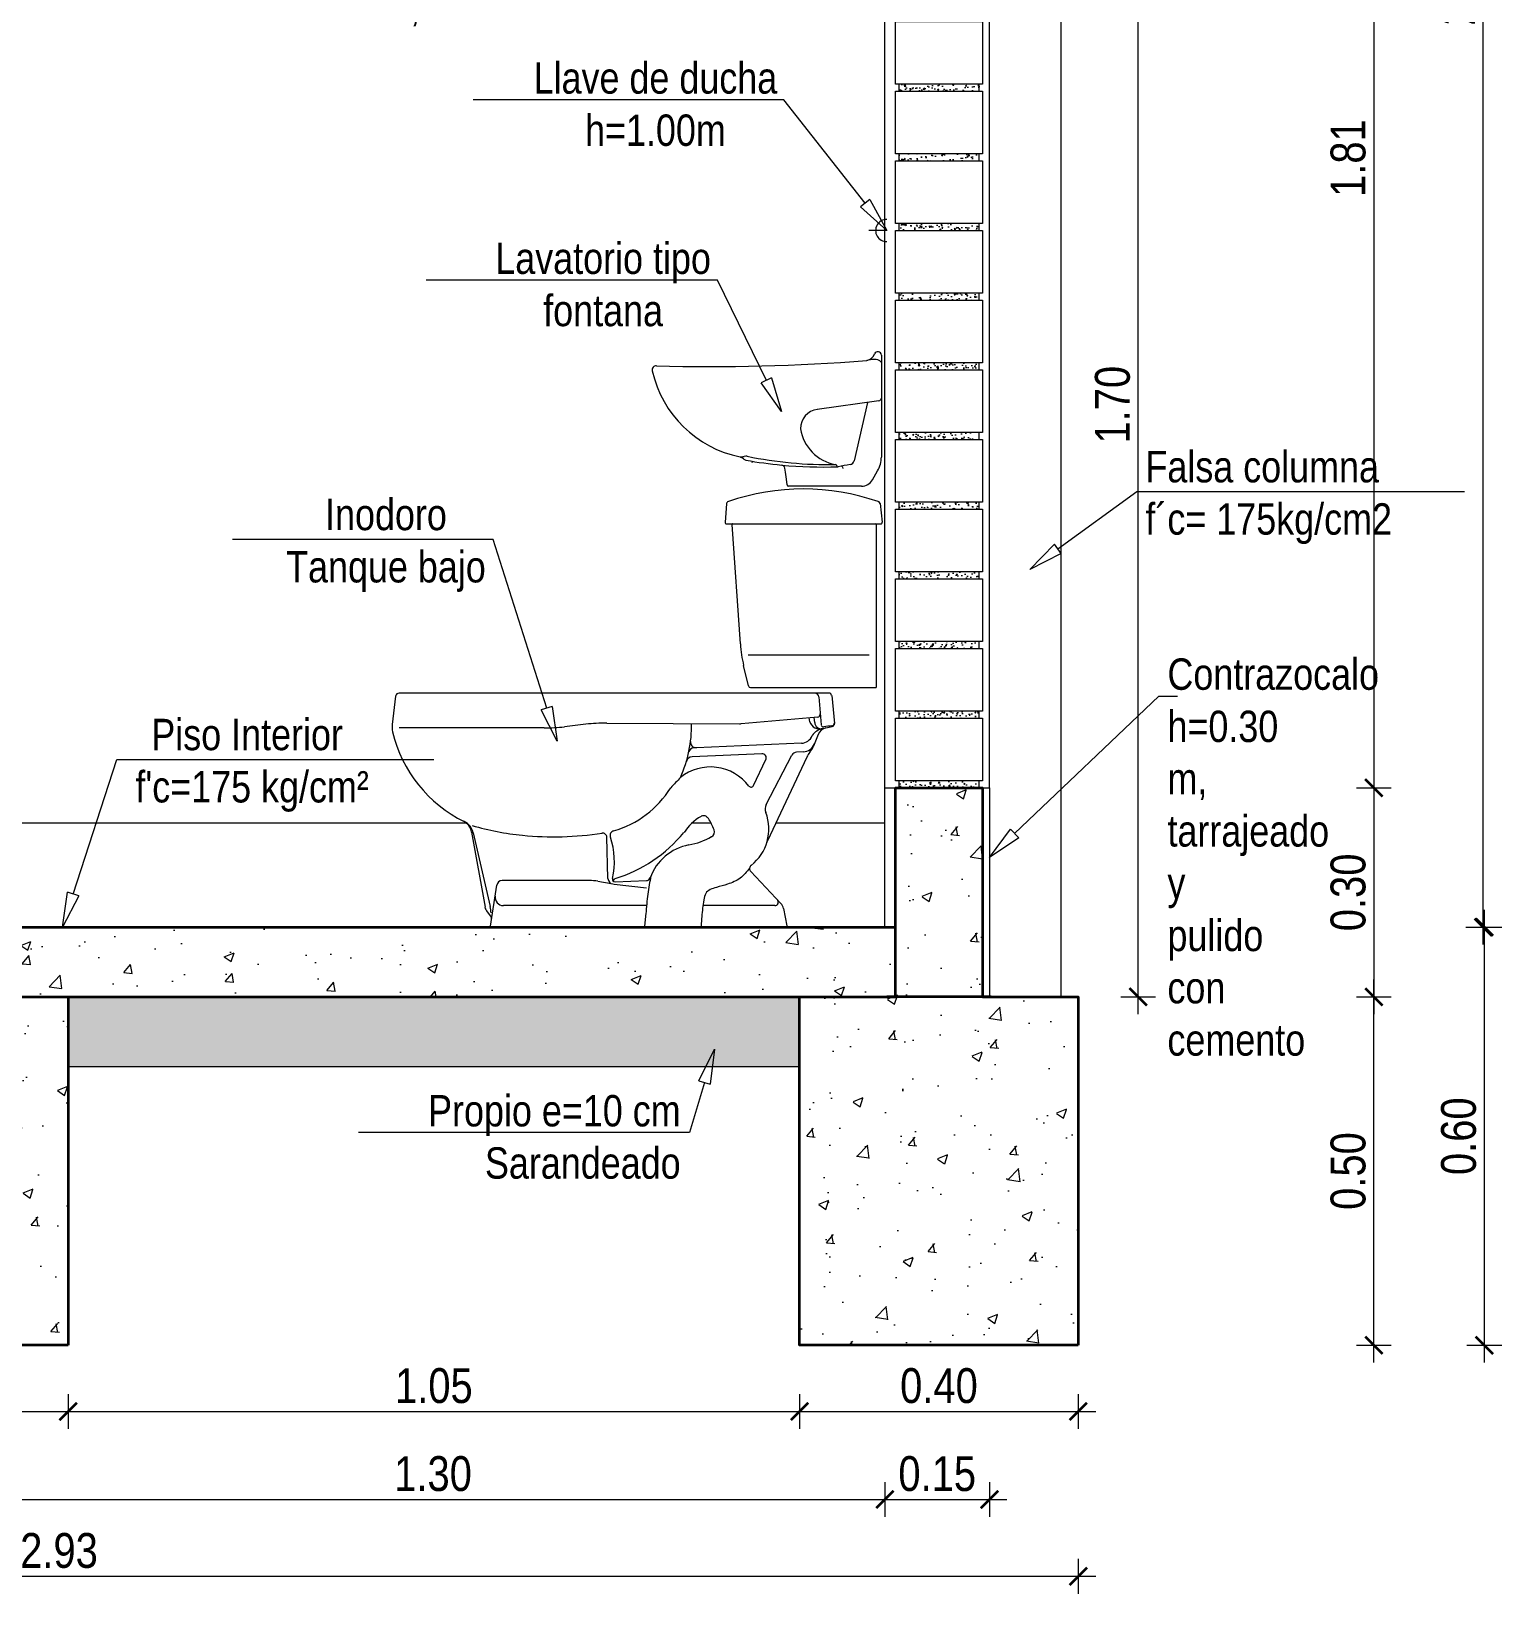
# Model space of a CAD drawing. Header units: metres. Extents: x 116.6 to 157, y -0.9 to 78.1.
# Drawn here: x 124.898 to 127.009, y 67.131 to 69.374 of the extents above; entities that cross this region are included whole.
import ezdxf
from ezdxf import colors
from ezdxf.entities.mleader import LeaderData, LeaderLine
from ezdxf.math import Vec2, Vec3

# ---------------------------------------------------------------- set-up
doc = ezdxf.new("R2010")
doc.units = ezdxf.units.M
doc.layers.get('0').update_dxf_attribs({"color": 253})
doc.layers.get('Defpoints').update_dxf_attribs({"color": 30, "lineweight": 9})
for name, color, linetype, lineweight in [('-Accesorios PVC', 88, 'Continuous', 20), ('-Achurado', 251, 'Continuous', 5), ('-Acotado', 251, 'Continuous', 5), ('-Corte', 7, 'Continuous', 35), ('-Ladrillo', 34, 'Continuous', 9), ('-Vista', 148, 'Continuous', 9), ('FIC-2ES_CONCRETO 210', 251, 'Continuous', 30), ('FIC-2ES_VEREDA', 253, 'Continuous', 5), ('sanitarios', 134, 'Continuous', 15)]:
    doc.layers.add(name, color=color, linetype=linetype, lineweight=lineweight)
doc.layers.add('A_50_CotasExter', color=253, linetype='Continuous')
doc.styles.add('-Arial Narrow', font='ARIALN.TTF')
doc.dimstyles.new('Esc 1_20n', dxfattribs={"dimscale": 0.02, "dimtxt": 2, "dimasz": 1, "dimexe": 1, "dimexo": 1, "dimgap": 0.45, "dimtad": 1, "dimtoh": 1, "dimzin": 3, "dimdsep": 46, "dimtxsty": '-Arial Narrow', "dimblk": 'ARCHTICK', "dimcen": 1, "dimdle": 1, "dimclrd": 252, "dimclre": 252, "dimclrt": 252, "dimadec": 0, "dimazin": 0, "dimtfac": 1, "dimtix": 1, "dimtmove": 1, "dimatfit": 2, "dimldrblk": 'ARCHTICK', "dimfxl": 1, "dimfxlon": 1, "dimtolj": 2, "dimlwd": 5, "dimlwe": 5, "dimarcsym": 0})

# ---------------------------------------------------------------- blocks, each defined once
blk = doc.blocks.new('_ClosedBlank')
at = {"color": 0, "linetype": 'ByBlock', "lineweight": -2}
for p, q in [((-1, 0.167), (0, 0)), ((-1, 0.167), (-1, -0.167)), ((0, 0), (-1, -0.167))]:
    blk.add_line(p, q, dxfattribs=at)
blk = doc.blocks.new('Ladrillo de Canto')
at = {"layer": '-Achurado', "ltscale": 0.009}
h = blk.add_hatch(dxfattribs=at)
h.set_pattern_fill('AR-CONC', color=256, scale=0.0001)
h.paths.add_polyline_path([(0.0575, 0.01), (-0.0575, 0.01), (-0.0575, 0), (0.0575, 0)])
at = {"layer": '-Ladrillo', "lineweight": 5}
for p, q in [((-0.0625, 0.1), (0.0625, 0.1)), ((-0.0625, 0.01), (-0.0625, 0.1)), ((0.0625, 0.1), (0.0625, 0.01)), ((0.0625, 0.01), (-0.0625, 0.01))]:
    blk.add_line(p, q, dxfattribs=at)
blk.add_lwpolyline([(0.0575, 0.01), (-0.0575, 0.01), (-0.0575, 0), (0.0575, 0)], close=True, dxfattribs=at)
blk = doc.blocks.new('*U173')
at = {"layer": '-Acotado', "xscale": -1}
blk.add_blockref('Ladrillo de Canto', (0, -0.05), dxfattribs=at)
blk = doc.blocks.new('*U174')
at = {"layer": '-Acotado', "color": 0, "linetype": 'ByBlock', "lineweight": -2}
for p in [(0, 1.7), (0, 1.6), (0, 1.5), (0, 1.4), (0, 1.3), (0, 1.2), (0, 1.1), (0, 1), (0, 0.9), (0, 0.8), (0, 0.7), (0, 0.6), (0, 0.5), (0, 0.4), (0, 0.3), (0, 0.2), (0, 0.1), (0, 0)]:
    blk.add_blockref('*U173', p, dxfattribs=at)
blk = doc.blocks.new('_ArchTick')
at = {"color": 0, "linetype": 'ByBlock', "const_width": 0.15}
blk.add_lwpolyline([(-0.5, -0.5), (0.5, 0.5)], dxfattribs=at)
blk = doc.blocks.new('*D614')
at = {"layer": 'A_50_CotasExter', "color": 252, "lineweight": 5, "transparency": 16777216}
for p, q in [((124.5512, 67.418), (124.5512, 67.368)), ((124.9512, 67.418), (124.9512, 67.368)), ((124.5262, 67.393), (124.9762, 67.393))]:
    blk.add_line(p, q, dxfattribs=at)
at = {"layer": 'Defpoints', "color": 0, "transparency": 16777216}
for p in [(124.5512, 67.8881), (124.9512, 67.4881), (124.9512, 67.393)]:
    blk.add_point(p, dxfattribs=at)
at = {"layer": 'A_50_CotasExter', "color": 252, "lineweight": 5, "transparency": 16777216, "xscale": 0.025, "yscale": 0.025, "zscale": 0.025, "rotation": 180}
blk.add_blockref('_ArchTick', (124.5512, 67.393), dxfattribs=at)
at = {"layer": 'A_50_CotasExter', "color": 252, "lineweight": 5, "transparency": 16777216, "xscale": 0.025, "yscale": 0.025, "zscale": 0.025}
blk.add_blockref('_ArchTick', (124.9512, 67.393), dxfattribs=at)
at = {"layer": 'A_50_CotasExter', "color": 252, "transparency": 16777216, "insert": (124.7512, 67.4298), "char_height": 0.05, "attachment_point": 5, "style": '-Arial Narrow'}
blk.add_mtext('\\A2;0.40', dxfattribs=at)
blk = doc.blocks.new('*D615')
at = {"layer": 'A_50_CotasExter', "color": 252, "lineweight": 5, "transparency": 16777216}
for p, q in [((124.9512, 67.418), (124.9512, 67.368)), ((126.0012, 67.418), (126.0012, 67.368)), ((124.9262, 67.393), (126.0262, 67.393))]:
    blk.add_line(p, q, dxfattribs=at)
at = {"layer": 'Defpoints', "color": 0, "transparency": 16777216}
for p in [(124.9512, 67.4881), (126.0012, 67.4881), (126.0012, 67.393)]:
    blk.add_point(p, dxfattribs=at)
at = {"layer": 'A_50_CotasExter', "color": 252, "lineweight": 5, "transparency": 16777216, "xscale": 0.025, "yscale": 0.025, "zscale": 0.025, "rotation": 180}
blk.add_blockref('_ArchTick', (124.9512, 67.393), dxfattribs=at)
at = {"layer": 'A_50_CotasExter', "color": 252, "lineweight": 5, "transparency": 16777216, "xscale": 0.025, "yscale": 0.025, "zscale": 0.025}
blk.add_blockref('_ArchTick', (126.0012, 67.393), dxfattribs=at)
at = {"layer": 'A_50_CotasExter', "color": 252, "transparency": 16777216, "insert": (125.4762, 67.4298), "char_height": 0.05, "attachment_point": 5, "style": '-Arial Narrow'}
blk.add_mtext('\\A2;1.05', dxfattribs=at)
blk = doc.blocks.new('*D616')
at = {"layer": 'A_50_CotasExter', "color": 252, "lineweight": 5, "transparency": 16777216}
for p, q in [((126.0012, 67.418), (126.0012, 67.368)), ((126.4012, 67.418), (126.4012, 67.368)), ((125.9762, 67.393), (126.4262, 67.393))]:
    blk.add_line(p, q, dxfattribs=at)
at = {"layer": 'Defpoints', "color": 0, "transparency": 16777216}
for p in [(126.0012, 67.4881), (126.4012, 67.4881), (126.4012, 67.393)]:
    blk.add_point(p, dxfattribs=at)
at = {"layer": 'A_50_CotasExter', "color": 252, "lineweight": 5, "transparency": 16777216, "xscale": 0.025, "yscale": 0.025, "zscale": 0.025, "rotation": 180}
blk.add_blockref('_ArchTick', (126.0012, 67.393), dxfattribs=at)
at = {"layer": 'A_50_CotasExter', "color": 252, "lineweight": 5, "transparency": 16777216, "xscale": 0.025, "yscale": 0.025, "zscale": 0.025}
blk.add_blockref('_ArchTick', (126.4012, 67.393), dxfattribs=at)
at = {"layer": 'A_50_CotasExter', "color": 252, "transparency": 16777216, "insert": (126.2012, 67.4298), "char_height": 0.05, "attachment_point": 5, "style": '-Arial Narrow'}
blk.add_mtext('\\A2;0.40', dxfattribs=at)
blk = doc.blocks.new('*D619')
at = {"layer": 'A_50_CotasExter', "color": 252, "lineweight": 5, "transparency": 16777216}
for p, q in [((124.8262, 67.2917), (124.8262, 67.2417)), ((126.1237, 67.2917), (126.1237, 67.2417)), ((124.8012, 67.2667), (126.1487, 67.2667))]:
    blk.add_line(p, q, dxfattribs=at)
at = {"layer": 'Defpoints', "color": 0, "transparency": 16777216}
for p in [(124.8262, 68.0881), (126.1237, 68.0881), (126.1237, 67.2667)]:
    blk.add_point(p, dxfattribs=at)
at = {"layer": 'A_50_CotasExter', "color": 252, "lineweight": 5, "transparency": 16777216, "xscale": 0.025, "yscale": 0.025, "zscale": 0.025, "rotation": 180}
blk.add_blockref('_ArchTick', (124.8262, 67.2667), dxfattribs=at)
at = {"layer": 'A_50_CotasExter', "color": 252, "lineweight": 5, "transparency": 16777216, "xscale": 0.025, "yscale": 0.025, "zscale": 0.025}
blk.add_blockref('_ArchTick', (126.1237, 67.2667), dxfattribs=at)
at = {"layer": 'A_50_CotasExter', "color": 252, "transparency": 16777216, "insert": (125.475, 67.3035), "char_height": 0.05, "attachment_point": 5, "style": '-Arial Narrow'}
blk.add_mtext('\\A2;1.30', dxfattribs=at)
blk = doc.blocks.new('*D620')
at = {"layer": 'A_50_CotasExter', "color": 252, "lineweight": 5, "transparency": 16777216}
for p, q in [((126.1237, 67.2917), (126.1237, 67.2417)), ((126.2737, 67.2917), (126.2737, 67.2417)), ((126.0987, 67.2667), (126.2987, 67.2667))]:
    blk.add_line(p, q, dxfattribs=at)
at = {"layer": 'Defpoints', "color": 0, "transparency": 16777216}
for p in [(126.1237, 68.0881), (126.2737, 68.0881), (126.2737, 67.2667)]:
    blk.add_point(p, dxfattribs=at)
at = {"layer": 'A_50_CotasExter', "color": 252, "lineweight": 5, "transparency": 16777216, "xscale": 0.025, "yscale": 0.025, "zscale": 0.025, "rotation": 180}
blk.add_blockref('_ArchTick', (126.1237, 67.2667), dxfattribs=at)
at = {"layer": 'A_50_CotasExter', "color": 252, "lineweight": 5, "transparency": 16777216, "xscale": 0.025, "yscale": 0.025, "zscale": 0.025}
blk.add_blockref('_ArchTick', (126.2737, 67.2667), dxfattribs=at)
at = {"layer": 'A_50_CotasExter', "color": 252, "transparency": 16777216, "insert": (126.1987, 67.3035), "char_height": 0.05, "attachment_point": 5, "style": '-Arial Narrow'}
blk.add_mtext('\\A2;0.15', dxfattribs=at)
blk = doc.blocks.new('*D621')
at = {"layer": 'A_50_CotasExter', "color": 252, "lineweight": 5, "transparency": 16777216}
for p, q in [((123.475, 67.1814), (123.475, 67.1314)), ((126.4012, 67.1814), (126.4012, 67.1314)), ((123.45, 67.1564), (126.4262, 67.1564))]:
    blk.add_line(p, q, dxfattribs=at)
at = {"layer": 'Defpoints', "color": 0, "transparency": 16777216}
for p in [(123.475, 68.0881), (126.4012, 68.0881), (126.4012, 67.1564)]:
    blk.add_point(p, dxfattribs=at)
at = {"layer": 'A_50_CotasExter', "color": 252, "lineweight": 5, "transparency": 16777216, "xscale": 0.025, "yscale": 0.025, "zscale": 0.025, "rotation": 180}
blk.add_blockref('_ArchTick', (123.475, 67.1564), dxfattribs=at)
at = {"layer": 'A_50_CotasExter', "color": 252, "lineweight": 5, "transparency": 16777216, "xscale": 0.025, "yscale": 0.025, "zscale": 0.025}
blk.add_blockref('_ArchTick', (126.4012, 67.1564), dxfattribs=at)
at = {"layer": 'A_50_CotasExter', "color": 252, "transparency": 16777216, "insert": (124.9381, 67.1932), "char_height": 0.05, "attachment_point": 5, "style": '-Arial Narrow'}
blk.add_mtext('\\A2;2.93', dxfattribs=at)
blk = doc.blocks.new('*D628')
at = {"layer": 'A_50_CotasExter', "color": 252, "lineweight": 5, "transparency": 16777216}
for p, q in [((126.8255, 67.4631), (126.8255, 68.0131)), ((126.8005, 67.9881), (126.8505, 67.9881)), ((126.8005, 67.4881), (126.8505, 67.4881))]:
    blk.add_line(p, q, dxfattribs=at)
at = {"layer": 'Defpoints', "color": 0, "transparency": 16777216}
for p in [(126.4012, 67.9881), (126.8255, 67.9881), (126.4012, 67.4881)]:
    blk.add_point(p, dxfattribs=at)
at = {"layer": 'A_50_CotasExter', "color": 252, "lineweight": 5, "transparency": 16777216, "xscale": 0.025, "yscale": 0.025, "zscale": 0.025}
for p, rotation in [((126.8255, 67.9881), 90), ((126.8255, 67.4881), 270)]:
    blk.add_blockref('_ArchTick', p, dxfattribs=dict(at, rotation=rotation))
at = {"layer": 'A_50_CotasExter', "color": 252, "transparency": 16777216, "insert": (126.7887, 67.7381), "char_height": 0.05, "attachment_point": 5, "rotation": 90, "style": '-Arial Narrow'}
blk.add_mtext('\\A2;0.50', dxfattribs=at)
blk = doc.blocks.new('*D631')
at = {"layer": 'A_50_CotasExter', "color": 252, "lineweight": 5, "transparency": 16777216}
for p, q in [((126.9841, 67.4631), (126.9841, 68.1131)), ((126.9591, 68.0881), (127.0091, 68.0881)), ((126.9591, 67.4881), (127.0091, 67.4881))]:
    blk.add_line(p, q, dxfattribs=at)
at = {"layer": 'Defpoints', "color": 0, "transparency": 16777216}
for p in [(126.4012, 68.0881), (126.9841, 68.0881), (126.4012, 67.4881)]:
    blk.add_point(p, dxfattribs=at)
at = {"layer": 'A_50_CotasExter', "color": 252, "lineweight": 5, "transparency": 16777216, "xscale": 0.025, "yscale": 0.025, "zscale": 0.025}
for p, rotation in [((126.9841, 68.0881), 90), ((126.9841, 67.4881), 270)]:
    blk.add_blockref('_ArchTick', p, dxfattribs=dict(at, rotation=rotation))
at = {"layer": 'A_50_CotasExter', "color": 252, "transparency": 16777216, "insert": (126.9473, 67.7881), "char_height": 0.05, "attachment_point": 5, "rotation": 90, "style": '-Arial Narrow'}
blk.add_mtext('\\A2;0.60', dxfattribs=at)
blk = doc.blocks.new('*D632')
at = {"layer": 'A_50_CotasExter', "color": 252, "lineweight": 5, "transparency": 16777216}
for p, q in [((126.9826, 68.0631), (126.9826, 70.8131)), ((126.9576, 70.7881), (127.0076, 70.7881)), ((126.9576, 68.0881), (127.0076, 68.0881))]:
    blk.add_line(p, q, dxfattribs=at)
at = {"layer": 'Defpoints', "color": 0, "transparency": 16777216}
for p in [(126.2762, 70.7881), (126.9826, 70.7881), (126.3998, 68.0881)]:
    blk.add_point(p, dxfattribs=at)
at = {"layer": 'A_50_CotasExter', "color": 252, "lineweight": 5, "transparency": 16777216, "xscale": 0.025, "yscale": 0.025, "zscale": 0.025}
for p, rotation in [((126.9826, 70.7881), 90), ((126.9826, 68.0881), 270)]:
    blk.add_blockref('_ArchTick', p, dxfattribs=dict(at, rotation=rotation))
at = {"layer": 'A_50_CotasExter', "color": 252, "transparency": 16777216, "insert": (126.9459, 69.4381), "char_height": 0.05, "attachment_point": 5, "rotation": 90, "style": '-Arial Narrow'}
blk.add_mtext('\\A2;2.70', dxfattribs=at)
blk = doc.blocks.new('*D633')
at = {"layer": 'A_50_CotasExter', "color": 252, "lineweight": 5, "transparency": 16777216}
for p, q in [((126.4872, 67.9631), (126.4872, 69.7131)), ((126.4622, 69.6881), (126.5122, 69.6881)), ((126.4622, 67.9881), (126.5122, 67.9881))]:
    blk.add_line(p, q, dxfattribs=at)
at = {"layer": 'Defpoints', "color": 0, "transparency": 16777216}
for p in [(126.3762, 69.6881), (126.4872, 69.6881), (126.3762, 67.9881)]:
    blk.add_point(p, dxfattribs=at)
at = {"layer": 'A_50_CotasExter', "color": 252, "lineweight": 5, "transparency": 16777216, "xscale": 0.025, "yscale": 0.025, "zscale": 0.025}
for p, rotation in [((126.4872, 69.6881), 90), ((126.4872, 67.9881), 270)]:
    blk.add_blockref('_ArchTick', p, dxfattribs=dict(at, rotation=rotation))
at = {"layer": 'A_50_CotasExter', "color": 252, "transparency": 16777216, "insert": (126.4505, 68.8381), "char_height": 0.05, "attachment_point": 5, "rotation": 90, "style": '-Arial Narrow'}
blk.add_mtext('\\A2;1.70', dxfattribs=at)
blk = doc.blocks.new('*D637')
at = {"layer": 'A_50_CotasExter', "color": 252, "lineweight": 5, "transparency": 16777216}
for p, q in [((126.8255, 70.121), (126.8255, 68.2631)), ((126.8005, 70.096), (126.8505, 70.096)), ((126.8005, 68.2881), (126.8505, 68.2881))]:
    blk.add_line(p, q, dxfattribs=at)
at = {"layer": 'Defpoints', "color": 0, "transparency": 16777216}
for p in [(126.2637, 70.096), (126.2737, 68.2881), (126.8255, 68.2881)]:
    blk.add_point(p, dxfattribs=at)
at = {"layer": 'A_50_CotasExter', "color": 252, "lineweight": 5, "transparency": 16777216, "xscale": 0.025, "yscale": 0.025, "zscale": 0.025}
for p, rotation in [((126.8255, 70.096), 90), ((126.8255, 68.2881), 270)]:
    blk.add_blockref('_ArchTick', p, dxfattribs=dict(at, rotation=rotation))
at = {"layer": 'A_50_CotasExter', "color": 252, "transparency": 16777216, "insert": (126.7887, 69.1921), "char_height": 0.05, "attachment_point": 5, "rotation": 90, "style": '-Arial Narrow'}
blk.add_mtext('\\A2;1.81', dxfattribs=at)
blk = doc.blocks.new('*D638')
at = {"layer": 'A_50_CotasExter', "color": 252, "lineweight": 5, "transparency": 16777216}
for p, q in [((126.8255, 68.3131), (126.8255, 67.9631)), ((126.8005, 68.2881), (126.8505, 68.2881)), ((126.8005, 67.9881), (126.8505, 67.9881))]:
    blk.add_line(p, q, dxfattribs=at)
at = {"layer": 'Defpoints', "color": 0, "transparency": 16777216}
for p in [(126.2737, 68.2881), (126.2737, 67.9881), (126.8255, 67.9881)]:
    blk.add_point(p, dxfattribs=at)
at = {"layer": 'A_50_CotasExter', "color": 252, "lineweight": 5, "transparency": 16777216, "xscale": 0.025, "yscale": 0.025, "zscale": 0.025}
for p, rotation in [((126.8255, 68.2881), 90), ((126.8255, 67.9881), 270)]:
    blk.add_blockref('_ArchTick', p, dxfattribs=dict(at, rotation=rotation))
at = {"layer": 'A_50_CotasExter', "color": 252, "transparency": 16777216, "insert": (126.7887, 68.1381), "char_height": 0.05, "attachment_point": 5, "rotation": 90, "style": '-Arial Narrow'}
blk.add_mtext('\\A2;0.30', dxfattribs=at)

msp = doc.modelspace()

# ---------------------------------------------------------------- hatches: boundary and pattern name
at = {"layer": '-Achurado', "lineweight": 5}
h = msp.add_hatch(dxfattribs=at)
h.set_pattern_fill('AR-SAND', color=256, scale=0.0005)
h.set_pattern_definition([(37.5, (0, -0.438358), (-0.0008000156, 0.024470662), [0, -0.019304, 0, -0.02159, 0, -0.0206375]), (7.5, (0, -0.438358), (0.022476164, 0.035841255), [0, -0.010414, 0, -0.017399, 0, -0.0066675]), (327.5, (-0.01562, -0.438358), (0.0395496185, 7.18592e-05), [0, -0.00635, 0, -0.02286, 0, -0.029845]), (317.5, (-0.01562, -0.438358), (0.038177823, 0.011146466), [0, -0.003175, 0, -0.014986, 0, -0.017145])])
h.paths.add_polyline_path([(126.0012, 67.8881), (126.0012, 67.9881), (124.9512, 67.9881), (124.9512, 67.8881)])
at = {"lineweight": 5, "true_color": 0x636466}
h = msp.add_hatch(dxfattribs=at)
h.set_pattern_fill('AR-CONC', color=251, scale=0.0008)
h.set_pattern_definition([(50, (-1121.6901, -431.18411), (0.145747735, -0.012751268), [0.01524, -0.16764]), (355, (-1121.6901, -431.1841), (-0.028194737, 0.152845476), [0.012192, -0.134112467]), (100.451445, (-1121.67795, -431.18517), (0.117552998, 0.140094202), [0.012952007, -0.142472196]), (46.1842, (-1121.6901, -431.14347), (0.216863233, -0.033633862), [0.02286, -0.25146]), (96.635558, (-1121.67203, -431.14627), (0.189923307, 0.1979409), [0.01942802, -0.213708487]), (351.184151, (-1121.6901, -431.14347), (0.189923307, 0.1979409), [0.018287974, -0.201167786]), (21, (-1121.66978, -431.15363), (0.121291513, -0.081812159), [0.01524, -0.16764]), (326, (-1121.66978, -431.15363), (0.049441623, 0.147350373), [0.012192, -0.134112]), (71.451445, (-1121.65967, -431.16044), (0.170733135, 0.065538215), [0.012952007, -0.14247195]), (37.5, (-1121.6901, -431.184106), (0.0024708826, 0.067644031), [0, -0.1324864, 0, -0.136144, 0, -0.13462]), (7.5, (-1121.6901, -431.184106), (0.05345573, 0.08014446), [0, -0.0776224, 0, -0.1294384, 0, -0.051308]), (327.5, (-1121.735413, -431.184106), (0.1084724761, -0.0045829952), [0, -0.0508, 0, -0.158496, 0, -0.210312]), (317.5, (-1121.75573, -431.18411), (0.118503345, 0.020341193), [0, -0.06604, 0, -0.1052576, 0, -0.149352])])
h.paths.add_polyline_path([(126.2637, 68.2881), (126.2637, 67.9881), (126.4, 67.9881), (126.4, 67.4881), (126.0012, 67.4881), (126.0012, 67.9881), (126.1387, 67.9881), (126.1387, 68.2881)])
h = msp.add_hatch(dxfattribs=at)
h.set_pattern_fill('AR-CONC', color=251, scale=0.0008)
h.set_pattern_definition([(50, (-1122.5401, -431.18411), (0.145747735, -0.012751268), [0.01524, -0.16764]), (355, (-1122.5401, -431.1841), (-0.028194737, 0.152845476), [0.012192, -0.134112467]), (100.451445, (-1122.52795, -431.18517), (0.117552998, 0.140094202), [0.012952007, -0.142472196]), (46.1842, (-1122.5401, -431.14347), (0.216863233, -0.033633862), [0.02286, -0.25146]), (96.635558, (-1122.52203, -431.14627), (0.189923307, 0.1979409), [0.01942802, -0.213708487]), (351.184151, (-1122.5401, -431.14347), (0.189923307, 0.1979409), [0.018287974, -0.201167786]), (21, (-1122.51978, -431.15363), (0.121291513, -0.081812159), [0.01524, -0.16764]), (326, (-1122.51978, -431.15363), (0.049441623, 0.147350373), [0.012192, -0.134112]), (71.451445, (-1122.50967, -431.16044), (0.170733135, 0.065538215), [0.012952007, -0.14247195]), (37.5, (-1122.5401, -431.184106), (0.0024708826, 0.067644031), [0, -0.1324864, 0, -0.136144, 0, -0.13462]), (7.5, (-1122.5401, -431.184106), (0.05345573, 0.08014446), [0, -0.0776224, 0, -0.1294384, 0, -0.051308]), (327.5, (-1122.585413, -431.184106), (0.1084724761, -0.0045829952), [0, -0.0508, 0, -0.158496, 0, -0.210312]), (317.5, (-1122.60573, -431.18411), (0.118503345, 0.020341193), [0, -0.06604, 0, -0.1052576, 0, -0.149352])])
h.paths.add_polyline_path([(124.5512, 67.9881), (124.6862, 67.9881), (124.6862, 68.0881), (124.8164, 68.0881), (124.816, 67.9881), (124.9512, 67.9881), (124.9512, 67.4881), (124.5512, 67.4881)])
h = msp.add_hatch(dxfattribs=at)
h.set_pattern_fill('AR-CONC', color=251, scale=0.0008)
h.set_pattern_definition([(50, (0, -0.43836), (0.14574774, -0.01275127), [0.01524, -0.16764]), (355, (0, -0.43836), (-0.02819474, 0.15284548), [0.012192, -0.13411247]), (100.45144, (0.01215, -0.43942), (0.117553, 0.1400942), [0.012952, -0.1424722]), (46.1842, (0, -0.39772), (0.21686323, -0.03363386), [0.02286, -0.25146]), (96.63556, (0.01807, -0.40052), (0.1899233, 0.1979409), [0.01942802, -0.2137085]), (351.18415, (0, -0.39772), (0.1899233, 0.1979409), [0.01828797, -0.2011678]), (21, (0.02032, -0.40788), (0.12129151, -0.08181216), [0.01524, -0.16764]), (326, (0.02032, -0.40788), (0.04944162, 0.14735037), [0.012192, -0.134112]), (71.45144, (0.03043, -0.4147), (0.17073314, 0.06553822), [0.012952, -0.14247195]), (37.5, (0, -0.43836), (0.002470883, 0.067644031), [0, -0.1324864, 0, -0.136144, 0, -0.13462]), (7.5, (0, -0.43836), (0.05345573, 0.08014446), [0, -0.0776224, 0, -0.1294384, 0, -0.051308]), (327.5, (-0.045314, -0.43836), (0.108472476, -0.004582995), [0, -0.0508, 0, -0.158496, 0, -0.210312]), (317.5, (-0.06563, -0.43836), (0.118503345, 0.02034119), [0, -0.06604, 0, -0.1052576, 0, -0.149352])])
h.paths.add_polyline_path([(126.0012, 67.9881), (126.1362, 67.9881), (126.1362, 68.0881), (124.8162, 68.0881), (124.8162, 67.9881), (124.9512, 67.9881)])

# ---------------------------------------------------------------- linework, layer by layer
at = {"layer": '-Accesorios PVC'}
msp.add_line((126.1262, 69.0881), (126.1004, 69.0881), dxfattribs=at)
msp.add_arc((126.1262, 69.0881), 0.0159, 89.9967, 270.0032, dxfattribs=at)
at = {"layer": '-Achurado'}
msp.add_line((124.9512, 67.8881), (126.0012, 67.8881), dxfattribs=at)
at = {"layer": '-Corte', "ltscale": 0.009}
for p, q in [((124.8112, 68.0881), (126.1387, 68.0881)), ((124.8137, 67.9881), (124.9512, 67.9881)), ((124.9512, 67.9881), (126.0012, 67.9881)), ((124.9512, 67.9881), (124.9512, 67.4881)), ((126.2762, 67.9881), (126.1262, 67.9881)), ((124.9512, 67.4881), (124.5512, 67.4881))]:
    msp.add_line(p, q, dxfattribs=at)
msp.add_lwpolyline([(126.4012, 67.4881), (126.0012, 67.4881), (126.0012, 67.9881), (126.1387, 67.9881), (126.1387, 68.2881), (126.2637, 68.2881), (126.2637, 67.9881), (126.4012, 67.9881), (126.4012, 67.4881)], dxfattribs=at)
at = {"layer": '-Vista'}
for p, q in [((126.1237, 68.2881), (126.1237, 70.096)), ((126.2737, 68.2881), (126.2737, 69.6881))]:
    msp.add_line(p, q, dxfattribs=at)
for points in [[(126.1237, 68.0881), (126.1237, 68.2881), (126.1387, 68.2881)], [(126.2637, 68.2881), (126.2737, 68.2881), (126.2737, 67.9881)]]:
    msp.add_lwpolyline(points, dxfattribs=at)
at = {"layer": 'FIC-2ES_CONCRETO 210', "lineweight": 15}
msp.add_lwpolyline([(126.3762, 69.6881), (126.3762, 67.9881)], dxfattribs=at)
at = {"layer": 'FIC-2ES_VEREDA'}
for p, q in [((124.8262, 68.2381), (125.5221, 68.2381)), ((125.8471, 68.2381), (125.8737, 68.2381)), ((125.9673, 68.2381), (126.1237, 68.2381))]:
    msp.add_line(p, q, dxfattribs=at)
at = {"layer": 'sanitarios'}
for p, q in [((126.1185, 68.9092), (126.1185, 68.8476)), ((126.1151, 68.8437), (126.0266, 68.8313)), ((126.0985, 68.8414), (126.0795, 68.7575)), ((126.1185, 68.8476), (126.1185, 68.763)), ((125.9808, 68.7412), (125.98, 68.7472)), ((125.9822, 68.7312), (125.9808, 68.7412)), ((126.1057, 68.7302), (126.1132, 68.743)), ((125.9833, 68.7229), (125.9822, 68.7312)), ((126.0035, 68.7212), (125.9853, 68.7212)), ((126.0901, 68.7212), (126.0035, 68.7212)), ((125.8963, 68.696), (125.8941, 68.6693)), ((126.1167, 68.6961), (126.1197, 68.6694)), ((125.8961, 68.6671), (126.1177, 68.6671)), ((125.9162, 68.4947), (125.9043, 68.6661)), ((125.9053, 68.6671), (126.1102, 68.6671)), ((126.1112, 68.6661), (126.1112, 68.4321)), ((125.9272, 68.4791), (126.1012, 68.4791)), ((125.9277, 68.4345), (125.9208, 68.4639)), ((125.9306, 68.4321), (126.1112, 68.4321)), ((125.4213, 68.4197), (125.4164, 68.3792)), ((126.0431, 68.4241), (125.4263, 68.4241)), ((126.0287, 68.4187), (126.0323, 68.3784)), ((126.0474, 68.4205), (126.0512, 68.3806)), ((126.0272, 68.3898), (125.9174, 68.3802)), ((126.0157, 68.383), (126.0149, 68.3887)), ((126.0229, 68.382), (126.0219, 68.3893)), ((125.6347, 68.3741), (125.4263, 68.3741)), ((125.6942, 68.3794), (125.6637, 68.3758)), ((125.7244, 68.3811), (125.9151, 68.3802)), ((126.0278, 68.3646), (126.0211, 68.3478)), ((126.0345, 68.3731), (126.0481, 68.3763)), ((125.947, 68.3371), (125.8469, 68.3326)), ((125.853, 68.3458), (125.8495, 68.3457)), ((126.0039, 68.3522), (125.853, 68.3458)), ((126.0065, 68.3398), (125.9968, 68.3394)), ((126.016, 68.3394), (126.0159, 68.3393)), ((125.9352, 68.2915), (125.9527, 68.3286)), ((125.9533, 68.264), (125.9901, 68.335)), ((126.0115, 68.3324), (125.955, 68.2119)), ((125.5302, 68.2247), (125.5496, 68.1169)), ((125.5327, 68.2236), (125.5572, 68.1176)), ((125.7261, 68.1579), (125.7244, 68.2173)), ((125.931, 68.1681), (125.9742, 68.1223)), ((125.5577, 68.0896), (125.5664, 68.1483)), ((125.6992, 68.1551), (125.5743, 68.1551)), ((125.7116, 68.154), (125.7307, 68.1506)), ((125.7352, 68.1499), (125.7812, 68.1447)), ((125.7364, 68.1532), (125.7812, 68.155)), ((125.7814, 68.1191), (125.576, 68.1191)), ((125.9656, 68.1191), (125.8625, 68.1191)), ((125.9781, 68.1149), (125.9829, 68.0899)), ((125.5526, 68.1102), (125.5575, 68.104))]:
    msp.add_line(p, q, dxfattribs=at)
for centre, radius, start, end in [((125.8761, 71.7459), 2.8531, 268.3828, 274.4565), ((126.0948, 68.9162), 0.015, 281.6927, 339.5127), ((126.1156, 68.8221), 0.0813, 95.4535, 102.6508), ((126.1093, 68.8912), 0.012, 40.0941, 96.8539), ((126.1135, 68.9092), 0.005, 0, 159.5127), ((125.7955, 68.888), 0.006, 88.4583, 193.7534), ((125.9484, 68.9225), 0.1627, 192.7814, 258.4319), ((126.0305, 68.8036), 0.028, 97.9575, 180), ((126.1145, 68.8476), 0.004, 277.9575, 0), ((126.0636, 68.8131), 0.0618, 188.9061, 259.6014), ((125.9153, 68.7864), 0.0233, 271.131, 285.1835), ((125.9078, 68.7436), 0.021, 52.8462, 67.8032), ((125.9244, 68.7465), 0.0177, 84.5059, 99.68), ((126.0412, 69.3159), 0.5637, 258.219, 271.1459), ((126.0785, 68.763), 0.04, 330, 0), ((125.9265, 68.7674), 0.00926, 229.3515, 254.6301), ((126.0358, 69.3877), 0.6391, 259.934, 264.5919), ((125.9358, 68.7551), 0.003, 141.6442, 184.4474), ((126.0358, 69.3877), 0.6391, 264.5919, 271.8282), ((125.9751, 68.7465), 0.005, 7.5946, 84.5919), ((126.0519, 68.7494), 0.003, 33.2612, 79.6014), ((126.0478, 68.7467), 0.00785, 22.5706, 33.2612), ((126.0562, 68.7502), 0.00121, 202.5706, 280.9641), ((126.2732, 67.606), 1.1634, 99.8665, 100.7381), ((126.0595, 68.7467), 0.004, 0, 56.2904), ((126.0727, 68.7591), 0.007, 279.5405, 347.2244), ((125.9853, 68.7232), 0.002, 187.5946, 270), ((126.0901, 68.7392), 0.018, 270, 330), ((125.9002, 68.6952), 0.004, 109.1433, 175.3894), ((126.0065, 68.3892), 0.3279, 70.8409, 109.1433), ((126.1128, 68.6952), 0.004, 6.4416, 70.8409), ((126.1127, 68.6957), 0.004, 6.4416, 60.337), ((125.8961, 68.6691), 0.002, 175.3894, 270), ((125.9053, 68.6661), 0.001, 90, 183.9556), ((126.1102, 68.6661), 0.001, 0, 90), ((126.1177, 68.6691), 0.002, 270, 6.4416), ((126.1097, 68.5081), 0.194, 183.9556, 193.1726), ((125.9306, 68.4351), 0.003, 193.1726, 270), ((125.4263, 68.4191), 0.005, 90, 173.1572), ((126.0227, 68.4181), 0.006, 5.0425, 90), ((126.0431, 68.4201), 0.004, 5.4691, 90), ((126.0303, 68.3879), 0.0153, 198.3877, 286.1988), ((126.0326, 68.3827), 0.00973, 183.7981, 281.4236), ((126.0269, 68.3938), 0.004, 274.9697, 5.0425), ((126.0472, 68.381), 0.004, 273.5526, 5.4691), ((125.4462, 68.3757), 0.03, 173.1572, 193.3769), ((125.6055, 68.4135), 0.1938, 193.3769, 243.7632), ((125.6347, 68.6241), 0.25, 270, 276.6544), ((125.7232, 68.1311), 0.25, 89.7232, 96.6544), ((125.6596, 68.3788), 0.1866, 336.0967, 0.5259), ((125.9152, 68.4052), 0.025, 269.7232, 274.9697), ((126.0032, 68.3691), 0.017, 272.4095, 339.2704), ((126.039, 68.3495), 0.0241, 100.6172, 145.43), ((126.0427, 68.3586), 0.016, 103.2405, 158.1986), ((126.0353, 68.3786), 0.003, 185.0425, 278.8041), ((126.0562, 68.2435), 0.1338, 93.7659, 98.8041), ((126.0472, 68.3802), 0.004, 283.2405, 5.4691), ((125.8499, 68.3377), 0.008, 92.4095, 167.8093), ((125.8526, 68.3538), 0.008, 172.6293, 272.4095), ((125.9473, 68.3311), 0.006, 334.7468, 92.5858), ((125.9972, 68.3314), 0.008, 92.5858, 152.5924), ((126.0057, 68.3578), 0.018, 272.5858, 338.1986), ((126.0387, 68.3197), 0.03, 139.3987, 154.9085), ((125.9932, 68.3589), 0.03, 319.3987, 338.1986), ((125.8733, 68.2489), 0.0692, 37.1619, 128.4419), ((125.8473, 68.3236), 0.009, 92.5858, 163.6175), ((130.7057, 63.7386), 6.6787, 136.88692, 137.06295), ((125.6949, 68.3641), 0.1431, 285.94, 327.9745), ((125.9316, 68.2932), 0.004, 217.1619, 334.7468), ((125.8951, 68.1853), 0.0713, 119.7261, 147.0154), ((125.8632, 68.2412), 0.007, 53.1881, 119.7261), ((125.8557, 68.2312), 0.0195, 41.6968, 53.1881), ((125.8908, 68.229), 0.0662, 308.0871, 20.8831), ((125.9657, 68.2576), 0.014, 152.5924, 200.8831), ((125.5086, 68.2208), 0.022, 10.1755, 63.2863), ((125.5093, 68.2182), 0.024, 13.0314, 63.7632), ((125.6409, 68.606), 0.3877, 253.5686, 264.4244), ((125.7361, 68.2197), 0.007, 105.94, 198.8493), ((125.7952, 68.1966), 0.0888, 20.5752, 32.3474), ((125.8709, 68.225), 0.008, 299.4645, 20.5752), ((125.6485, 68.6836), 0.4657, 264.4244, 278.5285), ((125.7184, 68.2172), 0.006, 1.6135, 98.5285), ((125.628, 68.1828), 0.1073, 346.7066, 18.8493), ((125.6754, 68.3558), 0.207, 287.0973, 320.5273), ((125.856, 68.1336), 0.0739, 100.7593, 159.9243), ((125.8223, 68.311), 0.1067, 280.7593, 299.4645), ((125.9804, 68.2), 0.028, 154.9085, 162.036), ((125.7341, 68.1581), 0.008, 181.6135, 263.5169), ((125.7363, 68.1572), 0.004, 166.7066, 272.2906), ((125.7377, 68.1541), 0.004, 110.1719, 179.6101), ((125.781, 68.161), 0.006, 272.2906, 339.9243), ((125.9353, 68.1722), 0.006, 128.0871, 223.3634), ((125.5743, 68.1471), 0.008, 90, 171.5111), ((125.6992, 68.0851), 0.07, 79.7645, 90), ((125.7431, 68.2195), 0.07, 259.7645, 263.5169), ((125.5643, 68.1195), 0.015, 190.1755, 218.6598), ((125.5182, 68.1086), 0.04, 0, 13.0314), ((125.576, 68.1311), 0.012, 171.5111, 270), ((125.9656, 68.1241), 0.005, 270, 43.3634), ((125.9633, 68.112), 0.015, 10.9541, 43.3634), ((125.5521, 68.0996), 0.007, 351.5111, 38.6598)]:
    msp.add_arc(centre, radius, start, end, dxfattribs=at)
for points in [[(125.7878, 68.1619), (125.7832, 68.1357), (125.7804, 68.1074), (125.7782, 68.0881)], [(125.9294, 68.1727), (125.9158, 68.1585), (125.8978, 68.1499), (125.8817, 68.1452), (125.8665, 68.1367), (125.8637, 68.1272), (125.8608, 68.1036), (125.8599, 68.0898)]]:
    msp.add_spline(points, degree=3, dxfattribs=at)

# ---------------------------------------------------------------- block references
at = {"layer": '-Acotado', "xscale": -1}
msp.add_blockref('*U174', (126.2012, 68.3381), dxfattribs=at)

# ---------------------------------------------------------------- dimensions: what is measured, and where the dimension line sits
at = {"layer": 'A_50_CotasExter'}
for base, p1, p2, angle, picture, middle in [((126.9826, 70.7881), (126.3998, 68.0881), (126.2762, 70.7881), 270, '*D632', (126.9459, 69.4381)), ((126.8255, 68.2881), (126.2637, 70.096), (126.2737, 68.2881), 270, '*D637', (126.7887, 69.1921)), ((126.8255, 67.9881), (126.2737, 68.2881), (126.2737, 67.9881), 270, '*D638', (126.7887, 68.1381)), ((126.1237, 67.2667), (124.8262, 68.0881), (126.1237, 68.0881), 180, '*D619', (125.475, 67.3035)), ((126.2737, 67.2667), (126.1237, 68.0881), (126.2737, 68.0881), 180, '*D620', (126.1987, 67.3035)), ((124.9512, 67.393), (124.5512, 67.8881), (124.9512, 67.4881), 180, '*D614', (124.7512, 67.4298)), ((126.0012, 67.393), (124.9512, 67.4881), (126.0012, 67.4881), 180, '*D615', (125.4762, 67.4298)), ((126.4012, 67.393), (126.0012, 67.4881), (126.4012, 67.4881), 180, '*D616', (126.2012, 67.4298))]:
    dim = msp.add_linear_dim(base=base, p1=p1, p2=p2, angle=angle, dimstyle='Esc 1_20n', override={"dimscale": 0.025}, dxfattribs=at)
    dim.commit()
    dim.dimension.update_dxf_attribs({"geometry": picture, "text_midpoint": middle})
for p1, p2, distance, picture, middle in [((126.3762, 67.9881), (126.3762, 69.6881), -0.111, '*D633', (126.4505, 68.8381)), ((126.4012, 67.4881), (126.4012, 68.0881), -0.5828, '*D631', (126.9473, 67.7881)), ((123.475, 68.0881), (126.4012, 68.0881), -0.9318, '*D621', (124.9381, 67.1932)), ((126.4012, 67.4881), (126.4012, 67.9881), -0.4243, '*D628', (126.7887, 67.7381))]:
    dim = msp.add_aligned_dim(p1=p1, p2=p2, distance=distance, dimstyle='Esc 1_20n', override={"dimscale": 0.025}, dxfattribs=at)
    dim.commit()
    dim.dimension.update_dxf_attribs({"geometry": picture, "text_midpoint": middle})

# ---------------------------------------------------------------- leaders
at = {"layer": '-Acotado'}
ml = msp.add_multileader_mtext('Standard', dxfattribs=at)
ml.set_content('Muro interior tarrajeado con\\Pimper. y pulido C:A 1:5,\\Pe=1.5 cm, h=2.10m', color=7, style='-Arial Narrow')
ml.set_leader_properties(color=7, linetype='ByLayer', lineweight=0)
ml.set_arrow_properties(name='CLOSEDBLANK')
ml.build(insert=Vec2(0, 0))
ml.multileader.update_dxf_attribs({"has_dogleg": 0, "text_left_attachment_type": 6, "text_right_attachment_type": 6, "dogleg_length": 0, "arrow_head_size": 0.05, "scale": 0.025})
ctx = ml.context
ctx.base_point, ctx.scale, ctx.char_height, ctx.arrow_head_size, ctx.landing_gap_size, ctx.plane_origin = Vec3(125.0346, 69.5308), 0.025, 0.045, 0.05, 0.0125, Vec3(127.6455, 71.5023)
ctx.left_attachment, ctx.right_attachment, ctx.text_align_type = 6, 6, 2
notes = []
notes.append((ctx, [(1, (1, 1, 0), (125.6854, 69.5308), (-1, 0), 0, [(0, [(125.8234, 69.4076)], 0, [])])]))
ctx.mtext.insert, ctx.mtext.alignment, ctx.mtext.flow_direction = Vec3(125.6729, 69.5848), 3, 5
ml = msp.add_multileader_mtext('Standard', dxfattribs=at)
ml.set_content('Llave de ducha\\Ph=1.00m', color=7, style='-Arial Narrow')
ml.set_leader_properties(color=7, linetype='ByLayer', lineweight=0)
ml.set_arrow_properties(name='CLOSEDBLANK')
ml.build(insert=Vec2(0, 0))
ml.multileader.update_dxf_attribs({"has_dogleg": 0, "text_left_attachment_type": 6, "text_right_attachment_type": 6, "dogleg_length": 0, "arrow_head_size": 0.05, "scale": 0.025})
ctx = ml.context
ctx.base_point, ctx.scale, ctx.char_height, ctx.arrow_head_size, ctx.landing_gap_size, ctx.plane_origin = Vec3(125.6098, 69.2756), 0.025, 0.045, 0.05, 0.0125, Vec3(127.5519, 71.1433)
ctx.left_attachment, ctx.right_attachment, ctx.text_align_type = 6, 6, 1
notes.append((ctx, [(1, (1, 1, 0), (125.9786, 69.2756), (-1, 0), 0, [(0, [(126.1262, 69.0881)], 0, [])])]))
ctx.mtext.insert, ctx.mtext.alignment, ctx.mtext.flow_direction = Vec3(125.7942, 69.3296), 2, 5
ml = msp.add_multileader_mtext('Standard', dxfattribs=at)
ml.set_content('Lavatorio tipo\\Pfontana', color=7, style='-Arial Narrow')
ml.set_leader_properties(color=7, linetype='ByLayer', lineweight=0)
ml.set_arrow_properties(name='CLOSEDBLANK')
ml.build(insert=Vec2(0, 0))
ml.multileader.update_dxf_attribs({"has_dogleg": 0, "text_left_attachment_type": 6, "text_right_attachment_type": 6, "dogleg_length": 0, "arrow_head_size": 0.05, "scale": 0.025})
ctx = ml.context
ctx.base_point, ctx.scale, ctx.char_height, ctx.arrow_head_size, ctx.landing_gap_size, ctx.plane_origin = Vec3(125.5547, 69.0168), 0.025, 0.045, 0.05, 0.0125, Vec3(127.488, 69.8134)
ctx.left_attachment, ctx.right_attachment, ctx.text_align_type = 6, 6, 1
notes.append((ctx, [(1, (1, 1, 0), (125.8835, 69.0168), (-1, 0), 0, [(0, [(125.9754, 68.8281)], 0, [])])]))
ctx.mtext.insert, ctx.mtext.alignment, ctx.mtext.flow_direction = Vec3(125.7191, 69.0708), 2, 5
ml = msp.add_multileader_mtext('Standard', dxfattribs=at)
ml.set_content('Falsa columna\\Pf´c= 175kg/cm2', color=7, style='-Arial Narrow')
ml.set_leader_properties(color=7, linetype='Continuous', lineweight=0)
ml.set_arrow_properties(name='CLOSEDBLANK')
ml.build(insert=Vec2(0, 0))
ml.multileader.update_dxf_attribs({"has_dogleg": 0, "text_left_attachment_type": 6, "text_right_attachment_type": 6, "dogleg_length": 0, "arrow_head_size": 0.05, "scale": 0.025})
ctx = ml.context
ctx.base_point, ctx.scale, ctx.char_height, ctx.arrow_head_size, ctx.landing_gap_size, ctx.plane_origin = Vec3(126.4851, 68.7134), 0.025, 0.045, 0.05, 0.0125, Vec3(126.415, 69.6269)
ctx.left_attachment, ctx.right_attachment = 6, 6
notes.append((ctx, [(0, (1, 1, 0), (126.4851, 68.7134), (1, 0), 0, [(0, [(126.3315, 68.6016)], 0, [])])]))
ctx.mtext.insert, ctx.mtext.flow_direction = Vec3(126.4976, 68.7716), 5
ml = msp.add_multileader_mtext('Standard', dxfattribs=at)
ml.set_content('Inodoro\\PTanque bajo', color=7, style='-Arial Narrow')
ml.set_leader_properties(color=7, linetype='ByLayer', lineweight=0)
ml.set_arrow_properties(name='CLOSEDBLANK')
ml.build(insert=Vec2(0, 0))
ml.multileader.update_dxf_attribs({"has_dogleg": 0, "text_left_attachment_type": 6, "text_right_attachment_type": 6, "dogleg_length": 0, "arrow_head_size": 0.05, "scale": 0.025})
ctx = ml.context
ctx.base_point, ctx.scale, ctx.char_height, ctx.arrow_head_size, ctx.landing_gap_size, ctx.plane_origin = Vec3(125.2532, 68.6448), 0.025, 0.045, 0.05, 0.0125, Vec3(127.166, 69.3402)
ctx.left_attachment, ctx.right_attachment, ctx.text_align_type = 6, 6, 1
notes.append((ctx, [(1, (1, 1, 0), (125.5615, 68.6448), (-1, 0), 0, [(0, [(125.6533, 68.3549)], 0, [])])]))
ctx.mtext.insert, ctx.mtext.alignment, ctx.mtext.flow_direction = Vec3(125.4074, 68.703), 2, 5
ml = msp.add_multileader_mtext('Standard', dxfattribs=at)
ml.set_content('Contrazocalo h=0.30 m, \\Ptarrajeado y pulido\\Pcon cemento', color=7, style='-Arial Narrow')
ml.set_leader_properties(color=7, linetype='ByLayer', lineweight=0)
ml.set_arrow_properties(name='CLOSEDBLANK')
ml.build(insert=Vec2(0, 0))
ml.multileader.update_dxf_attribs({"has_dogleg": 0, "text_left_attachment_type": 6, "text_right_attachment_type": 6, "dogleg_length": 0, "arrow_head_size": 0.05, "scale": 0.025})
ctx = ml.context
ctx.base_point, ctx.scale, ctx.char_height, ctx.arrow_head_size, ctx.landing_gap_size, ctx.plane_origin = Vec3(126.5167, 68.4199), 0.025, 0.045, 0.05, 0.0125, Vec3(129.7785, 69.2696)
ctx.left_attachment, ctx.right_attachment = 6, 6
notes.append((ctx, [(0, (1, 1, 0), (126.5167, 68.4199), (1, 0), 0, [(0, [(126.2737, 68.1881)], 0, [])])]))
ctx.mtext.insert, ctx.mtext.width, ctx.mtext.flow_direction = Vec3(126.5292, 68.4739), 0.573237, 5
ml = msp.add_multileader_mtext('Standard', dxfattribs=at)
ml.set_content("Piso Interior\\P f'c=175 kg/cm²", color=7, style='-Arial Narrow')
ml.set_leader_properties(color=7, linetype='Continuous', lineweight=0)
ml.set_arrow_properties(name='CLOSEDBLANK')
ml.build(insert=Vec2(0, 0))
ml.multileader.update_dxf_attribs({"has_dogleg": 0, "text_left_attachment_type": 6, "text_right_attachment_type": 6, "dogleg_length": 0, "arrow_head_size": 0.05, "scale": 0.025})
ctx = ml.context
ctx.base_point, ctx.scale, ctx.char_height, ctx.arrow_head_size, ctx.landing_gap_size, ctx.plane_origin = Vec3(125.0213, 68.329), 0.025, 0.045, 0.05, 0.0125, Vec3(125.6378, 68.6793)
ctx.left_attachment, ctx.right_attachment, ctx.text_align_type = 6, 6, 1
notes.append((ctx, [(0, (1, 1, 0), (125.0213, 68.329), (1, 0), 0, [(0, [(124.943, 68.0881)], 0, [])])]))
ctx.mtext.insert, ctx.mtext.alignment, ctx.mtext.flow_direction = Vec3(125.2081, 68.3872), 2, 5
ml = msp.add_multileader_mtext('Standard', dxfattribs=at)
ml.set_content('Propio e=10 cm \\PSarandeado', color=7, style='-Arial Narrow')
ml.set_leader_properties(color=7, linetype='ByLayer', lineweight=0)
ml.set_arrow_properties(name='CLOSEDBLANK')
ml.build(insert=Vec2(0, 0))
ml.multileader.update_dxf_attribs({"has_dogleg": 0, "text_left_attachment_type": 6, "text_right_attachment_type": 6, "dogleg_length": 0, "arrow_head_size": 0.05, "scale": 0.025})
ctx = ml.context
ctx.base_point, ctx.scale, ctx.char_height, ctx.arrow_head_size, ctx.landing_gap_size, ctx.plane_origin = Vec3(125.4627, 67.7932), 0.025, 0.045, 0.05, 0.0125, Vec3(126.5089, 68.5291)
ctx.left_attachment, ctx.right_attachment, ctx.text_align_type = 6, 6, 2
notes.append((ctx, [(1, (1, 1, 0), (125.8429, 67.7932), (-1, 0), 0, [(0, [(125.8791, 67.913)], 0, [])])]))
ctx.mtext.insert, ctx.mtext.alignment, ctx.mtext.flow_direction = Vec3(125.8304, 67.8472), 3, 5
for ctx, leaders in notes:
    for number, flags, end, landing, length, lines in leaders:
        leader = LeaderData()
        leader.index, (leader.has_last_leader_line, leader.has_dogleg_vector, leader.attachment_direction) = number, flags
        leader.last_leader_point, leader.dogleg_vector, leader.dogleg_length = Vec3(end), Vec3(landing), length
        for number, points, colour, breaks in lines:
            line = LeaderLine()
            line.index, line.vertices, line.color, line.breaks = number, Vec3.list(points), colors.encode_raw_color(colour), breaks
            leader.lines.append(line)
        ctx.leaders.append(leader)

doc.saveas('drawing.dxf')
